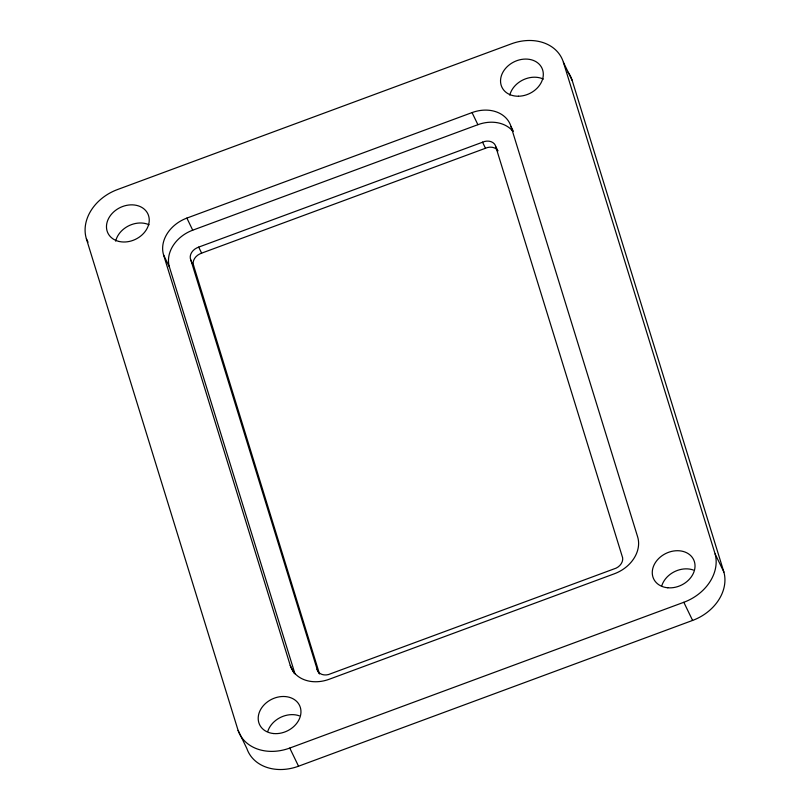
<?xml version="1.0" encoding="UTF-8"?>
<svg xmlns="http://www.w3.org/2000/svg" width="810" height="810" viewBox="0 0 810 810"><rect width="100%" height="100%" fill="white"/><g stroke="black" fill="none" stroke-linecap="round" stroke-linejoin="round"><path stroke-width="1.21" d="M198.703 247.101L196.739 247.951A10.722 8.525 -25.8 0 0 190.279 258.188L317.591 670.731A10.722 8.525 -25.8 0 0 328.404 674.578L616.197 568.114A10.722 8.525 -25.8 0 0 622.657 557.867L495.345 145.334A10.722 8.525 -25.8 0 0 484.542 141.477L198.703 247.101L201.629 253.145L487.458 147.531A10.722 8.525 -25.8 0 1 497.684 150.427M201.629 253.145L199.665 253.996A10.722 8.525 -25.8 0 0 193.205 264.232L319.515 673.981M293.969 673.09L290.243 665.395L163.6 254.988A33.261 26.457 -25.8 0 1 186.877 218.093L472.048 112.59A33.261 26.457 -25.8 0 1 510.999 126.471L513.125 130.866M294.982 673.869L169.442 267.087A33.261 26.457 -25.8 0 1 192.719 230.192L477.9 124.689A33.261 26.457 -25.8 0 1 513.044 131.463M238.099 730.407A44.358 35.286 -25.8 0 0 289.767 748.065L683.822 602.286A44.358 35.286 -25.8 0 0 715.119 553.939L563.406 62.299A44.347 35.276 -25.8 0 0 511.474 43.801L117.42 189.581A44.347 35.276 -25.8 0 0 86.376 238.768L238.099 730.407L246.868 748.551A44.358 35.286 -25.8 0 0 298.536 766.209L692.601 620.43A44.358 35.286 -25.8 0 0 723.897 572.083L572.174 80.443L563.406 62.299M715.119 553.939L723.897 572.083M495.973 146.914L497.927 150.944M472.048 112.59L477.9 124.689M482.507 142.115L485.433 148.159M683.822 602.286L692.601 620.43M186.877 218.093L192.719 230.192M190.654 259.858L193.58 265.913M163.6 254.988L169.442 267.087M316.963 669.141L318.907 673.181M86.376 238.768L88.027 242.17M289.767 748.065L298.536 766.209M510.999 126.471L637.642 536.878A33.261 26.457 -25.8 0 1 614.365 573.774L329.194 679.266A33.261 26.457 -25.8 0 1 290.243 665.395M568.053 72.211A44.347 35.276 -25.8 0 1 572.174 80.443M661.841 585.61A22.174 17.638 -25.8 0 1 693.39 570.038M509.794 95.124A22.174 17.638 -25.8 0 1 543.368 79.097M115.678 241.157A22.174 17.638 -25.8 0 1 149.07 224.765M267.776 731.389A22.174 17.638 -25.8 0 1 299.325 715.817M273.729 733.556A22.174 17.638 -25.8 0 0 300.318 707.393A22.174 17.638 -25.8 0 0 264.688 704.244A22.174 17.638 -25.8 0 0 273.729 733.556M518.461 96.228A22.174 17.638 -25.8 0 0 541.93 68.091A22.174 17.638 -25.8 0 0 505.379 68.617A22.174 17.638 -25.8 0 0 518.461 96.228M667.794 587.776A22.174 17.638 -25.8 0 0 694.383 561.613A22.174 17.638 -25.8 0 0 658.753 558.465A22.174 17.638 -25.8 0 0 667.794 587.776M119.323 241.512A22.174 17.638 -25.8 0 0 149.111 218.082A22.174 17.638 -25.8 0 0 115.152 210.681A22.174 17.638 -25.8 0 0 119.323 241.512"/></g></svg>
